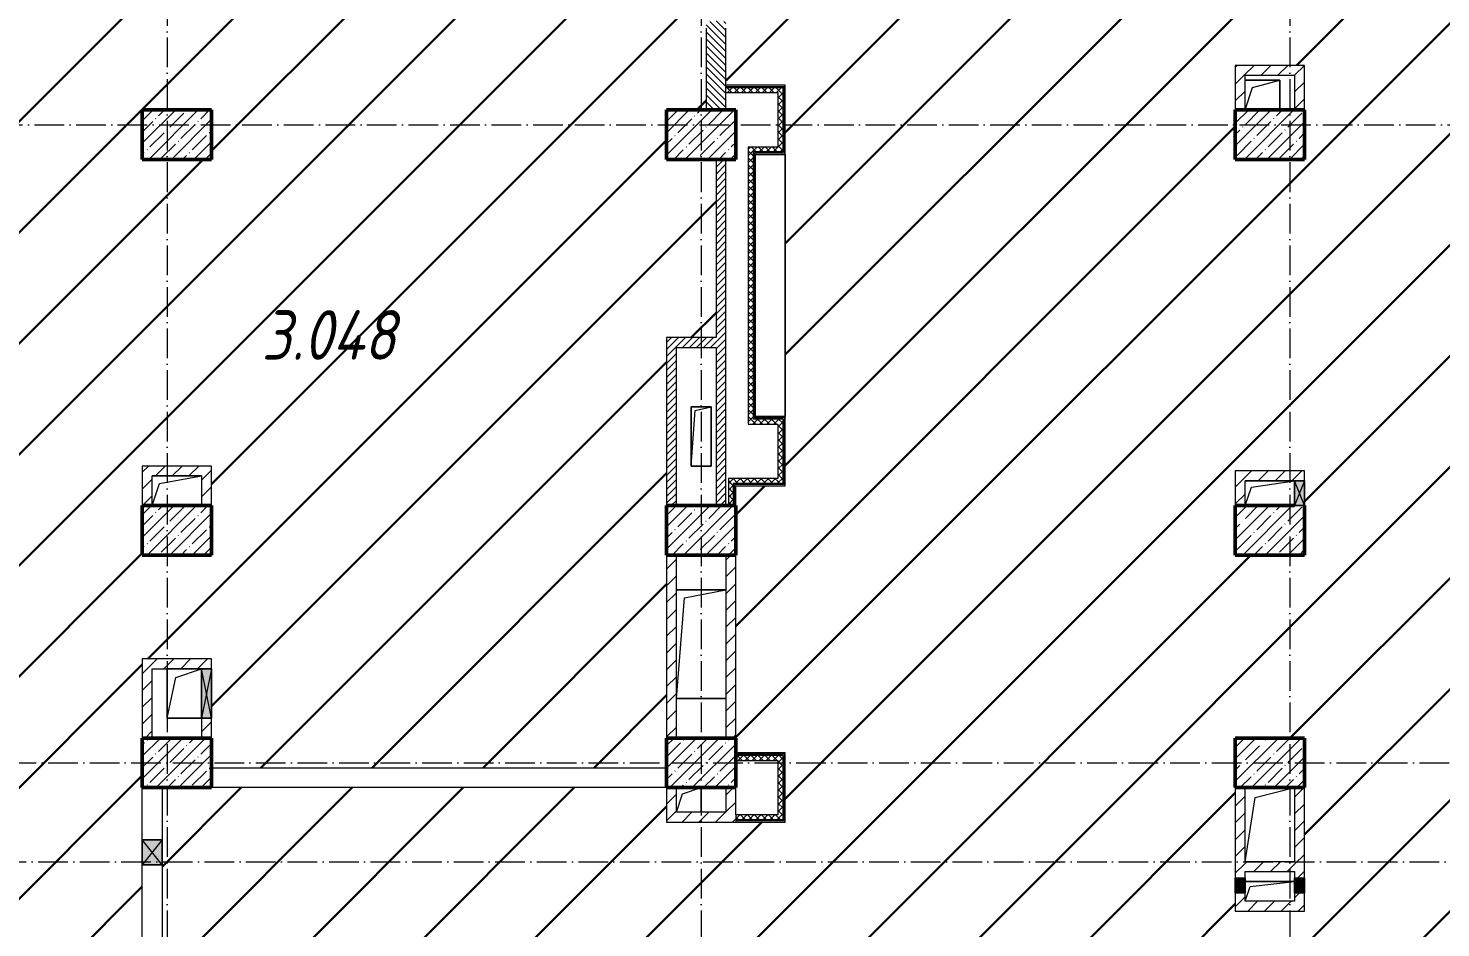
# Model space of a CAD drawing. Header units: millimetres. Extents: x -17017 to 628417, y -109036 to 199237.
# Drawn here: x 599857 to 614137, y -16602 to -7510 of the extents above; entities that cross this region are included whole.
import ezdxf

# ---------------------------------------------------------------- set-up
doc = ezdxf.new("R2010")
doc.units = ezdxf.units.MM
doc.linetypes.add('50_200_ШТРИХ_1Т_ш5_п1_п1_', pattern=[700, 500, -100, 0, -100])
for name, color, linetype, lineweight in [('A-DETL-GENF-OTLN', 7, 'Continuous', 9), ('A-FLOR-____-OTLN', 7, 'Continuous', 9), ('A-GENM-____-OTLN', 7, 'Continuous', 9), ('A-GLAZ-____-OTLN', 7, 'Continuous', 9), ('A-WALL-____-MCUT', 7, 'Continuous', 13), ('A-WALL-____-MCUT-1', 7, 'Continuous', 9), ('A-WALL-____-PATT-1', 7, 'Continuous', 9), ('A-WALL-FNSH-MCUT-1', 7, 'Continuous', 9), ('I-WALL-____-OTLN', 7, 'Continuous', 9), ('S-COLS-____-MCUT', 7, 'Continuous', 50), ('S-COLS-____-OTLN', 7, 'Continuous', 9), ('S-GRID-____-OTLN-1', 7, '50_200_ШТРИХ_1Т_ш5_п1_п1_', 9), ('Марки помещений', 7, 'Continuous', 9), ('стяжа', 7, 'Continuous', 30)]:
    doc.layers.add(name, color=color, linetype=linetype, lineweight=lineweight)
doc.layers.add('A-WALL-____-PATT-3', color=9, linetype='Continuous', lineweight=9, true_color=0x808080)
doc.styles.add('ISOCPEUR_I_2', font='isocpeui.ttf', dxfattribs={"width": 0.85, "height": 2.3})
pattern_1 = [(45, (523510.01, -90515.61), (-84.85281, 84.85281), [])]
pattern_2 = [(45, (523510.01, -90515.614), (-35.35534, 35.35534), [])]
pattern_3 = [(45, (523510.01, -90515.614), (-35.35534, 35.35534), []), (135, (523510.01, -90515.614), (-35.35534, -35.35534), [])]

# ---------------------------------------------------------------- blocks, each defined once
blk = doc.blocks.new('BSC_Колонна _Прямоугольная - 500х700-V134-АР1_План отверстий 3 этажа в осях 1-64_Ю-ЯЯ')
at = {"layer": 'S-COLS-____-OTLN'}
h = blk.add_hatch(dxfattribs=at)
h.set_pattern_fill('FP_139', color=256, style=0, pattern_type=2)
h.set_pattern_definition([(315, (-75581.04, 77850), (114.04925, 114.04925), []), (315, (-75581.04, 77735.95), (114.04925, 114.04925), [201.613, -40.323, 3.353, -36.97])])
h.paths.add_polyline_path([(-250, 350), (-250, -350), (250, -350), (250, 350)], flags=0)
at = {"layer": 'S-COLS-____-MCUT'}
for p, q in [((250, 350), (-250, 350)), ((-250, 350), (-250, -350)), ((250, -350), (250, 350)), ((-250, -350), (250, -350))]:
    blk.add_line(p, q, dxfattribs=at)
blk = doc.blocks.new('BSC_Колонна _Прямоугольная - 500х700-V135-АР1_План отверстий 3 этажа в осях 1-64_Ю-ЯЯ')
at = {"layer": 'S-COLS-____-OTLN'}
h = blk.add_hatch(dxfattribs=at)
h.set_pattern_fill('FP_140', color=256, style=0, pattern_type=2)
h.set_pattern_definition([(315, (-75581.04, 83150), (114.04925, 114.04925), []), (315, (-75581.04, 83035.95), (114.04925, 114.04925), [201.613, -40.323, 3.353, -36.97])])
h.paths.add_polyline_path([(-250, 350), (-250, -350), (250, -350), (250, 350)], flags=0)
at = {"layer": 'S-COLS-____-MCUT'}
for p, q in [((250, 350), (-250, 350)), ((-250, 350), (-250, -350)), ((250, -350), (250, 350)), ((-250, -350), (250, -350))]:
    blk.add_line(p, q, dxfattribs=at)
blk = doc.blocks.new('BSC_Колонна _Прямоугольная - 500х700-V136-АР1_План отверстий 3 этажа в осях 1-64_Ю-ЯЯ')
at = {"layer": 'S-COLS-____-OTLN'}
h = blk.add_hatch(dxfattribs=at)
h.set_pattern_fill('FP_141', color=256, style=0, pattern_type=2)
h.set_pattern_definition([(315, (-75581.04, 88900), (114.04925, 114.04925), []), (315, (-75581.04, 88785.95), (114.04925, 114.04925), [201.613, -40.323, 3.353, -36.97])])
h.paths.add_polyline_path([(-250, -350), (250, -350), (250, 350), (-250, 350)], flags=0)
at = {"layer": 'S-COLS-____-MCUT'}
for p, q in [((250, 350), (-250, 350)), ((-250, 350), (-250, -350)), ((250, -350), (250, 350)), ((-250, -350), (250, -350))]:
    blk.add_line(p, q, dxfattribs=at)
blk = doc.blocks.new('BSC_Колонна _Прямоугольная - 500х700-V137-АР1_План отверстий 3 этажа в осях 1-64_Ю-ЯЯ')
at = {"layer": 'S-COLS-____-OTLN'}
h = blk.add_hatch(dxfattribs=at)
h.set_pattern_fill('FP_142', color=256, style=0, pattern_type=2)
h.set_pattern_definition([(315, (-77931.04, 77850), (114.04925, 114.04925), []), (315, (-77931.04, 77735.95), (114.04925, 114.04925), [201.613, -40.323, 3.353, -36.97])])
h.paths.add_polyline_path([(-250, 350), (-250, -350), (250, -350), (250, 350)], flags=0)
at = {"layer": 'S-COLS-____-MCUT'}
for p, q in [((250, 350), (-250, 350)), ((-250, 350), (-250, -350)), ((250, -350), (250, 350)), ((-250, -350), (250, -350))]:
    blk.add_line(p, q, dxfattribs=at)
blk = doc.blocks.new('BSC_Колонна _Прямоугольная - 500х700-V138-АР1_План отверстий 3 этажа в осях 1-64_Ю-ЯЯ')
at = {"layer": 'S-COLS-____-OTLN'}
h = blk.add_hatch(dxfattribs=at)
h.set_pattern_fill('FP_143', color=256, style=0, pattern_type=2)
h.set_pattern_definition([(315, (-77931.04, 83150), (114.04925, 114.04925), []), (315, (-77931.04, 83035.95), (114.04925, 114.04925), [201.613, -40.323, 3.353, -36.97])])
h.paths.add_polyline_path([(-250, 350), (-250, -350), (250, -350), (250, 350)], flags=0)
at = {"layer": 'S-COLS-____-MCUT'}
for p, q in [((250, 350), (-250, 350)), ((-250, 350), (-250, -350)), ((250, -350), (250, 350)), ((-250, -350), (250, -350))]:
    blk.add_line(p, q, dxfattribs=at)
blk = doc.blocks.new('BSC_Колонна _Прямоугольная - 500х700-V139-АР1_План отверстий 3 этажа в осях 1-64_Ю-ЯЯ')
at = {"layer": 'S-COLS-____-OTLN'}
h = blk.add_hatch(dxfattribs=at)
h.set_pattern_fill('FP_144', color=256, style=0, pattern_type=2)
h.set_pattern_definition([(315, (-77931.04, 88900), (114.04925, 114.04925), []), (315, (-77931.04, 88785.95), (114.04925, 114.04925), [201.613, -40.323, 3.353, -36.97])])
h.paths.add_polyline_path([(-250, -250), (-250, -350), (250, -350), (250, 350), (-250, 350)], flags=0)
at = {"layer": 'S-COLS-____-MCUT'}
for p, q in [((250, 350), (-250, 350)), ((-250, 350), (-250, -350)), ((250, -250), (250, 350)), ((-250, -350), (250, -350))]:
    blk.add_line(p, q, dxfattribs=at)
blk = doc.blocks.new('BSC_Колонна _Прямоугольная - 500х700-V140-АР1_План отверстий 3 этажа в осях 1-64_Ю-ЯЯ')
at = {"layer": 'S-COLS-____-OTLN'}
h = blk.add_hatch(dxfattribs=at)
h.set_pattern_fill('FP_145', color=256, style=0, pattern_type=2)
h.set_pattern_definition([(315, (-81931.04, 77850), (114.04925, 114.04925), []), (315, (-81931.04, 77735.95), (114.04925, 114.04925), [201.613, -40.323, 3.353, -36.97])])
h.paths.add_polyline_path([(-250, 350), (-250, -350), (250, -350), (250, 350)], flags=0)
at = {"layer": 'S-COLS-____-MCUT'}
for p, q in [((250, 350), (-250, 350)), ((-250, 350), (-250, -350)), ((250, -350), (250, 350)), ((-250, -350), (250, -350))]:
    blk.add_line(p, q, dxfattribs=at)
blk = doc.blocks.new('BSC_Колонна _Прямоугольная - 500х700-V141-АР1_План отверстий 3 этажа в осях 1-64_Ю-ЯЯ')
at = {"layer": 'S-COLS-____-OTLN'}
h = blk.add_hatch(dxfattribs=at)
h.set_pattern_fill('FP_146', color=256, style=0, pattern_type=2)
h.set_pattern_definition([(315, (-81931.04, 83150), (114.04925, 114.04925), []), (315, (-81931.04, 83035.95), (114.04925, 114.04925), [201.613, -40.323, 3.353, -36.97])])
h.paths.add_polyline_path([(-250, 350), (-250, -350), (250, -350), (250, 350)], flags=0)
at = {"layer": 'S-COLS-____-MCUT'}
for p, q in [((250, 350), (-250, 350)), ((-250, 350), (-250, -350)), ((250, -350), (250, 350)), ((-250, -350), (250, -350))]:
    blk.add_line(p, q, dxfattribs=at)
blk = doc.blocks.new('BSC_Колонна _Прямоугольная - 500х700-V142-АР1_План отверстий 3 этажа в осях 1-64_Ю-ЯЯ')
at = {"layer": 'S-COLS-____-OTLN'}
h = blk.add_hatch(dxfattribs=at)
h.set_pattern_fill('FP_147', color=256, style=0, pattern_type=2)
h.set_pattern_definition([(315, (-81931.04, 88900), (114.04925, 114.04925), []), (315, (-81931.04, 88785.95), (114.04925, 114.04925), [201.613, -40.323, 3.353, -36.97])])
h.paths.add_polyline_path([(-250, -350), (250, -350), (250, 350), (-250, 350)], flags=0)
at = {"layer": 'S-COLS-____-MCUT'}
for p, q in [((250, 350), (-250, 350)), ((-250, 350), (-250, -350)), ((250, -350), (250, 350)), ((-250, -350), (250, -350))]:
    blk.add_line(p, q, dxfattribs=at)
blk = doc.blocks.new('AR_Отверстие прямоугольное _в плите_ - AR_Отверстие прямоугольное _в плите_-30459273-АР1_План отверстий 3 этажа в осях 1-64_Ю-ЯЯ')
at = {"layer": 'A-GENM-____-OTLN'}
for p, q in [((100, 300), (-100, 300)), ((-100, 300), (-100, -300)), ((-60, 260), (100, 300)), ((100, -300), (100, 300)), ((-100, -300), (-60, 260)), ((-100, -300), (100, -300))]:
    blk.add_line(p, q, dxfattribs=at)
blk = doc.blocks.new('AR_Отверстие прямоугольное _в плите_ - AR_Отверстие прямоугольное _в плите_-30552529-АР1_План отверстий 3 этажа в осях 1-64_Ю-ЯЯ')
at = {"layer": 'A-GENM-____-OTLN'}
for p, q in [((-150, 275), (250, 375)), ((-250, -375), (-150, 275))]:
    blk.add_line(p, q, dxfattribs=at)
blk = doc.blocks.new('AR_Отверстие прямоугольное _в плите_ - AR_Отверстие прямоугольное _в плите_-V189-АР1_План отверстий 3 этажа в осях 1-64_Ю-ЯЯ')
at = {"layer": 'A-GENM-____-OTLN'}
for p, q in [((175, 250), (-175, 250)), ((-175, 250), (-175, -250)), ((-175, -250), (-87, 163)), ((-87, 163), (175, 250)), ((-175, -250), (175, -250))]:
    blk.add_line(p, q, dxfattribs=at)
blk = doc.blocks.new('AR_Отверстие прямоугольное _в плите_ - AR_Отверстие прямоугольное _в плите_-V190-АР1_План отверстий 3 этажа в осях 1-64_Ю-ЯЯ')
at = {"layer": 'A-GENM-____-OTLN'}
for p, q in [((-125, -125), (-63, 63)), ((-63, 63), (125, 125)), ((125, -125), (125, 125))]:
    blk.add_line(p, q, dxfattribs=at)
blk = doc.blocks.new('AR_Отверстие прямоугольное _в плите_ - AR_Отверстие прямоугольное _в плите_-V191-АР1_План отверстий 3 этажа в осях 1-64_Ю-ЯЯ')
at = {"layer": 'A-GENM-____-OTLN'}
for p, q in [((250, 150), (-250, 150)), ((-175, 75), (250, 150)), ((-250, -150), (-175, 75))]:
    blk.add_line(p, q, dxfattribs=at)
blk = doc.blocks.new('AR_Отверстие прямоугольное _в плите_ - AR_Отверстие прямоугольное _в плите_-30552577-АР1_План отверстий 3 этажа в осях 1-64_Ю-ЯЯ')
at = {"layer": 'A-GENM-____-OTLN'}
for p, q in [((175, 150), (-175, 150)), ((-100, 75), (175, 150)), ((175, -150), (175, 150)), ((-175, -150), (-100, 75))]:
    blk.add_line(p, q, dxfattribs=at)
blk = doc.blocks.new('AR_Отверстие прямоугольное _в плите_ - AR_Отверстие прямоугольное _в плите_-V192-АР1_План отверстий 3 этажа в осях 1-64_Ю-ЯЯ')
at = {"layer": 'A-GENM-____-OTLN'}
for p, q in [((250, 100), (-250, 100)), ((-250, -100), (-200, 50)), ((-200, 50), (250, 100))]:
    blk.add_line(p, q, dxfattribs=at)
blk = doc.blocks.new('AR_Отверстие прямоугольное _в плите_ - AR_Отверстие прямоугольное _в плите_-V193-АР1_План отверстий 3 этажа в осях 1-64_Ю-ЯЯ')
at = {"layer": 'A-GENM-____-OTLN'}
for p, q in [((250, 125), (-250, 125)), ((-250, -125), (-188, 63)), ((-188, 63), (250, 125))]:
    blk.add_line(p, q, dxfattribs=at)
blk = doc.blocks.new('AR_Отверстие прямоугольное _в плите_ - AR_Отверстие прямоугольное _в плите_-30552711-АР1_План отверстий 3 этажа в осях 1-64_Ю-ЯЯ')
at = {"layer": 'A-GENM-____-OTLN'}
for p, q in [((250, 550), (-250, 550)), ((-250, -550), (-167, 467)), ((-167, 467), (250, 550)), ((-250, -550), (250, -550))]:
    blk.add_line(p, q, dxfattribs=at)
blk = doc.blocks.new('AR_Отверстие прямоугольное _в стене__БезПР - AR_Отверстие прямоугольное _в стене__БезПР-36392898-АР1_План отверстий 3 этажа в осях 1-64_Ю-ЯЯ')
at = {"layer": 'A-GLAZ-____-OTLN'}
blk.add_hatch(color=256, dxfattribs=at).paths.add_polyline_path([(125, 100), (-125, 100), (-125, -100), (125, -100)], flags=0)
at = {"layer": 'A-DETL-GENF-OTLN'}
for p, q in [((-125, -100), (-125, 100)), ((-125, 100), (125, 100)), ((125, 100), (-125, -100)), ((-125, 100), (125, -100)), ((125, 100), (-125, 100)), ((-125, 100), (-125, -100)), ((125, 100), (125, -100)), ((125, -100), (125, 100)), ((125, -100), (-125, -100)), ((-125, -100), (125, -100))]:
    blk.add_line(p, q, dxfattribs=at)
blk = doc.blocks.new('AR_Отверстие прямоугольное _в стене__БезПР - AR_Отверстие прямоугольное _в стене__БезПР-36428168-АР1_План отверстий 3 этажа в осях 1-64_Ю-ЯЯ')
at = {"layer": 'A-GLAZ-____-OTLN'}
blk.add_hatch(color=256, dxfattribs=at).paths.add_polyline_path([(75, -50), (75, 50), (-75, 50), (-75, -50)], flags=0)
at = {"layer": 'A-DETL-GENF-OTLN'}
for p, q in [((-75, -50), (-75, 50)), ((-75, 50), (75, 50)), ((75, 50), (-75, -50)), ((-75, 50), (75, -50)), ((75, 50), (-75, 50)), ((-75, 50), (-75, -50)), ((75, 50), (75, -50)), ((75, -50), (75, 50)), ((75, -50), (-75, -50)), ((-75, -50), (75, -50))]:
    blk.add_line(p, q, dxfattribs=at)
blk = doc.blocks.new('AR_Отверстие прямоугольное _в стене__БезПР - AR_Отверстие прямоугольное _в стене__БезПР-36899073-АР1_План отверстий 3 этажа в осях 1-64_Ю-ЯЯ')
at = {"layer": 'A-GLAZ-____-OTLN'}
blk.add_hatch(color=256, dxfattribs=at).paths.add_polyline_path([(250, -50), (250, 50), (-250, 50), (-250, -50)], flags=0)
at = {"layer": 'A-DETL-GENF-OTLN'}
for p, q in [((-250, -50), (-250, 50)), ((-250, 50), (250, 50)), ((250, 50), (-250, -50)), ((-250, 50), (250, -50)), ((250, 50), (-250, 50)), ((-250, 50), (-250, -50)), ((250, 50), (250, -50)), ((250, -50), (250, 50)), ((250, -50), (-250, -50)), ((-250, -50), (250, -50))]:
    blk.add_line(p, q, dxfattribs=at)
at = {"layer": 'A-GLAZ-____-OTLN'}
blk.add_line((250, 50), (-250, 50), dxfattribs=at)
blk = doc.blocks.new('AR_Отверстие прямоугольное _в стене__БезПР - AR_Отверстие прямоугольное _в стене__БезПР-36788609-АР1_План отверстий 3 этажа в осях 1-64_Ю-ЯЯ')
at = {"layer": 'A-GLAZ-____-OTLN'}
blk.add_hatch(color=256, dxfattribs=at).paths.add_polyline_path([(125, 50), (-125, 50), (-125, -50), (125, -50)], flags=0)
at = {"layer": 'A-DETL-GENF-OTLN'}
for p, q in [((-125, -50), (-125, 50)), ((-125, 50), (125, 50)), ((125, 50), (-125, -50)), ((-125, 50), (125, -50)), ((125, 50), (-125, 50)), ((-125, 50), (-125, -50)), ((125, 50), (125, -50)), ((125, -50), (125, 50)), ((125, -50), (-125, -50)), ((-125, -50), (125, -50))]:
    blk.add_line(p, q, dxfattribs=at)
blk = doc.blocks.new('3эт')
at = {"layer": 'S-GRID-____-OTLN-1', "color": 251, "ltscale": 0.6, "true_color": 0x636466}
for p, q in [((361520.7, 4029.4), (361520.7, -46882.4)), ((366920.7, 4029.4), (366920.7, -46882.4)), ((372870.7, 4029.4), (372870.7, -46882.4)), ((279101.9, -4832.4), (387845.1, -4832.4)), ((333012.7, -11282.4), (387845.1, -11282.4)), ((318208.2, -12282.4), (387845.1, -12282.4))]:
    blk.add_line(p, q, dxfattribs=at)

msp = doc.modelspace()

# ---------------------------------------------------------------- hatches: boundary and pattern name
at = {"layer": 'A-WALL-____-PATT-1'}
h = msp.add_hatch(dxfattribs=at)
h.set_pattern_fill('FP_9', color=256, style=0, pattern_type=2)
h.set_pattern_definition([(135, (523510.01, -90515.614), (-35.35534, -35.35534), [])])
h.paths.add_polyline_path([(606910, -8335), (606910, -7441), (606841, -7441), (606841, -7435), (606779, -7435), (606779, -7441), (606710, -7441), (606710, -8335)], flags=0)
h.paths.add_polyline_path([(606841, -5735), (606841, -5729), (606910, -5729), (606910, -5335), (606710, -5335), (606710, -5729), (606779, -5729), (606779, -5735)], flags=0)
h = msp.add_hatch(dxfattribs=at)
h.set_pattern_fill('FP_7', color=256, style=0, pattern_type=2)
h.set_pattern_definition(pattern_1)
h.paths.add_polyline_path([(612660, -7985), (612660, -7885), (612060, -7885), (612060, -7985), (612160, -7985)], flags=0)
h = msp.add_hatch(dxfattribs=at)
h.set_pattern_fill('FP_7', color=256, style=0, pattern_type=2)
h.set_pattern_definition(pattern_1)
h.paths.add_polyline_path([(612160, -8335), (612160, -7985), (612060, -7985), (612060, -8335)], flags=0)
h = msp.add_hatch(dxfattribs=at)
h.set_pattern_fill('FP_7', color=256, style=0, pattern_type=2)
h.set_pattern_definition(pattern_1)
h.paths.add_polyline_path([(612760, -8335), (612760, -7885), (612660, -7885), (612660, -8335)], flags=0)
h = msp.add_hatch(dxfattribs=at)
h.set_pattern_fill('FP_8', color=256, style=0, pattern_type=2)
h.set_pattern_definition(pattern_2)
h.paths.add_polyline_path([(606910, -12335), (606910, -8835), (606810, -8835), (606810, -12335)], flags=0)
h = msp.add_hatch(dxfattribs=at)
h.set_pattern_fill('FP_8', color=256, style=0, pattern_type=2)
h.set_pattern_definition(pattern_2)
h.paths.add_polyline_path([(606810, -10735), (606810, -10635), (606310, -10635), (606310, -10735), (606567, -10735)], flags=0)
h = msp.add_hatch(dxfattribs=at)
h.set_pattern_fill('FP_8', color=256, style=0, pattern_type=2)
h.set_pattern_definition(pattern_2)
h.paths.add_polyline_path([(606410, -12335), (606410, -10735), (606310, -10735), (606310, -12335)], flags=0)
h = msp.add_hatch(dxfattribs=at)
h.set_pattern_fill('FP_7', color=256, style=0, pattern_type=2)
h.set_pattern_definition(pattern_1)
h.paths.add_polyline_path([(601610, -12035), (601610, -11935), (601010, -11935), (601010, -12035), (601264, -12035)], flags=0)
h = msp.add_hatch(dxfattribs=at)
h.set_pattern_fill('FP_7', color=256, style=0, pattern_type=2)
h.set_pattern_definition(pattern_1)
h.paths.add_polyline_path([(601710, -12335), (601710, -12335), (601710, -11935), (601610, -11935), (601610, -12335)], flags=0)
h = msp.add_hatch(dxfattribs=at)
h.set_pattern_fill('FP_7', color=256, style=0, pattern_type=2)
h.set_pattern_definition(pattern_1)
h.paths.add_polyline_path([(612060, -12085), (612760, -12085), (612760, -11985), (612060, -11985)], flags=0)
h = msp.add_hatch(dxfattribs=at)
h.set_pattern_fill('FP_7', color=256, style=0, pattern_type=2)
h.set_pattern_definition(pattern_1)
h.paths.add_polyline_path([(601110, -12335), (601110, -12035), (601010, -12035), (601010, -12335)], flags=0)
h = msp.add_hatch(dxfattribs=at)
h.set_pattern_fill('FP_7', color=256, style=0, pattern_type=2)
h.set_pattern_definition(pattern_1)
h.paths.add_polyline_path([(612160, -12335), (612160, -12085), (612060, -12085), (612060, -12335)], flags=0)
h = msp.add_hatch(dxfattribs=at)
h.set_pattern_fill('FP_7', color=256, style=0, pattern_type=2)
h.set_pattern_definition(pattern_1)
h.paths.add_polyline_path([(606410, -14685), (606410, -12835), (606310, -12835), (606310, -14685)], flags=0)
h = msp.add_hatch(dxfattribs=at)
h.set_pattern_fill('FP_7', color=256, style=0, pattern_type=2)
h.set_pattern_definition(pattern_1)
h.paths.add_polyline_path([(607010, -14685), (607010, -12835), (606910, -12835), (606910, -14685)], flags=0)
h = msp.add_hatch(dxfattribs=at)
h.set_pattern_fill('FP_7', color=256, style=0, pattern_type=2)
h.set_pattern_definition(pattern_1)
h.paths.add_polyline_path([(601264, -13985), (601610, -13985), (601610, -13885), (601010, -13885), (601010, -13985), (601110, -13985)], flags=0)
h = msp.add_hatch(dxfattribs=at)
h.set_pattern_fill('FP_7', color=256, style=0, pattern_type=2)
h.set_pattern_definition(pattern_1)
h.paths.add_polyline_path([(601110, -14685), (601110, -13985), (601010, -13985), (601010, -14685)], flags=0)
h = msp.add_hatch(dxfattribs=at)
h.set_pattern_fill('FP_7', color=256, style=0, pattern_type=2)
h.set_pattern_definition(pattern_1)
h.paths.add_polyline_path([(601610, -14685), (601710, -14685), (601710, -14485), (601610, -14485)], flags=0)
h.paths.add_polyline_path([(601710, -13985), (601710, -13885), (601610, -13885), (601610, -13985)], flags=0)
h = msp.add_hatch(dxfattribs=at)
h.set_pattern_fill('FP_7', color=256, style=0, pattern_type=2)
h.set_pattern_definition(pattern_1)
h.paths.add_polyline_path([(606410, -15435), (606410, -15185), (606310, -15185), (606310, -15435)], flags=0)
h = msp.add_hatch(dxfattribs=at)
h.set_pattern_fill('FP_7', color=256, style=0, pattern_type=2)
h.set_pattern_definition(pattern_1)
h.paths.add_polyline_path([(607010, -15435), (607010, -15185), (606910, -15185), (606910, -15435)], flags=0)
h = msp.add_hatch(dxfattribs=at)
h.set_pattern_fill('FP_7', color=256, style=0, pattern_type=2)
h.set_pattern_definition(pattern_1)
h.paths.add_polyline_path([(612060, -16335), (612160, -16335), (612160, -16250), (612060, -16250)], flags=0)
h.paths.add_polyline_path([(612119, -16100), (612160, -16100), (612160, -15185), (612060, -15185), (612060, -16100)], flags=0)
h = msp.add_hatch(dxfattribs=at)
h.set_pattern_fill('FP_7', color=256, style=0, pattern_type=2)
h.set_pattern_definition(pattern_1)
h.paths.add_polyline_path([(612660, -16335), (612760, -16335), (612760, -16250), (612660, -16250)], flags=0)
h.paths.add_polyline_path([(612660, -16100), (612760, -16100), (612760, -15185), (612660, -15185), (612660, -16035)], flags=0)
h = msp.add_hatch(dxfattribs=at)
h.set_pattern_fill('FP_7', color=256, style=0, pattern_type=2)
h.set_pattern_definition(pattern_1)
h.paths.add_polyline_path([(606310, -15535), (607010, -15535), (607010, -15435), (606310, -15435)], flags=0)
h = msp.add_hatch(dxfattribs=at)
h.set_pattern_fill('FP_7', color=256, style=0, pattern_type=2)
h.set_pattern_definition(pattern_1)
h.paths.add_polyline_path([(612660, -16035), (612660, -15935), (612160, -15935), (612160, -16035)], flags=0)
h = msp.add_hatch(dxfattribs=at)
h.set_pattern_fill('FP_7', color=256, style=0, pattern_type=2)
h.set_pattern_definition(pattern_1)
h.paths.add_polyline_path([(612760, -16435), (612760, -16335), (612060, -16335), (612060, -16435)], flags=0)
at = {"layer": 'A-WALL-____-PATT-3'}
h = msp.add_hatch(dxfattribs=at)
h.set_pattern_fill('FP_10', color=256, style=0, pattern_type=2)
h.set_pattern_definition(pattern_3)
h.paths.add_polyline_path([(606910, -8160), (607435, -8160), (607435, -8110), (606910, -8110)], flags=0)
h = msp.add_hatch(dxfattribs=at)
h.set_pattern_fill('FP_10', color=256, style=0, pattern_type=2)
h.set_pattern_definition(pattern_3)
h.paths.add_polyline_path([(607435, -15460), (607485, -15460), (607485, -14860), (607435, -14860), (607435, -14910)], flags=0)
h.paths.add_polyline_path([(607435, -12110), (607485, -12110), (607485, -11460), (607435, -11460), (607435, -12060)], flags=0)
h.paths.add_polyline_path([(607435, -8760), (607485, -8760), (607485, -8110), (607435, -8110), (607435, -8710)], flags=0)
h = msp.add_hatch(dxfattribs=at)
h.set_pattern_fill('FP_10', color=256, style=0, pattern_type=2)
h.set_pattern_definition(pattern_3)
h.paths.add_polyline_path([(607185, -11510), (607185, -8710), (607135, -8710), (607135, -11510)], flags=0)
h = msp.add_hatch(dxfattribs=at)
h.set_pattern_fill('FP_10', color=256, style=0, pattern_type=2)
h.set_pattern_definition(pattern_3)
h.paths.add_polyline_path([(607198, -8760), (607435, -8760), (607435, -8710), (607185, -8710), (607185, -8760)], flags=0)
h = msp.add_hatch(dxfattribs=at)
h.set_pattern_fill('FP_10', color=256, style=0, pattern_type=2)
h.set_pattern_definition(pattern_3)
h.paths.add_polyline_path([(607210, -11510), (607435, -11510), (607435, -11460), (607185, -11460), (607185, -11510), (607198, -11510)], flags=0)
h = msp.add_hatch(dxfattribs=at)
h.set_pattern_fill('FP_10', color=256, style=0, pattern_type=2)
h.set_pattern_definition(pattern_3)
h.paths.add_polyline_path([(607435, -12110), (607435, -12060), (606935, -12060), (606935, -12110), (606985, -12110)], flags=0)
h = msp.add_hatch(dxfattribs=at)
h.set_pattern_fill('FP_10', color=256, style=0, pattern_type=2)
h.set_pattern_definition(pattern_3)
h.paths.add_polyline_path([(606935, -12335), (606985, -12335), (606985, -12110), (606935, -12110), (606935, -12304)], flags=0)
h = msp.add_hatch(dxfattribs=at)
h.set_pattern_fill('FP_10', color=256, style=0, pattern_type=2)
h.set_pattern_definition(pattern_3)
h.paths.add_polyline_path([(607435, -14910), (607435, -14860), (607010, -14860), (607010, -14910)], flags=0)
h = msp.add_hatch(dxfattribs=at)
h.set_pattern_fill('FP_10', color=256, style=0, pattern_type=2)
h.set_pattern_definition(pattern_3)
h.paths.add_polyline_path([(607485, -15510), (607485, -15460), (607010, -15460), (607010, -15510), (607451, -15510)], flags=0)
at = {"layer": 'стяжа'}
h = msp.add_hatch(dxfattribs=at)
h.set_pattern_fill('ANSI31', color=5, scale=250)
h.set_pattern_definition([(45, (239739.3, -3652.16), (-561.266, 561.266), [])])
h.paths.add_polyline_path([(614960, -17285), (616760, -17285), (616760, -16785), (617460, -16785), (617460, -11435), (616760, -11435), (616760, -10935), (617460, -10935), (617460, -9685), (615960, -9685), (615760, -9685), (615760, -9585), (615760, -8285), (615760, -8085), (615760, -7360), (615754, -7360), (615754, -7285), (615754, -7279), (615754, -7210), (615760, -5685), (615754, -5685), (615754, -5610), (615760, -5085), (615335, -5085), (615335, -5091), (615260, -5091), (615260, -5085), (612760, -5085), (612760, -5335), (612260, -5335), (612260, -5085), (610460, -5085), (610460, -5091), (610385, -5091), (610010, -5088), (610010, -5185), (609810, -5185), (609810, -5085), (609410, -5085), (609410, -5091), (609335, -5091), (607535, -5085), (607535, -5091), (607460, -5091), (607110, -5087), (607110, -5185), (606910, -5185), (606910, -5335), (606910, -5660), (606916, -5660), (606916, -5735), (606910, -7360), (606916, -7360), (606916, -7429), (606916, -7435), (606916, -7510), (606912, -8085), (607510, -8085), (607510, -8785), (607510, -11435), (607510, -12135), (607010, -12135), (607010, -12335), (607010, -12835), (607010, -14685), (607010, -14835), (607510, -14835), (607510, -15535), (606310, -15535), (606310, -15185), (601710, -15185), (601210, -15185), (601210, -15715), (601210, -15965), (601210, -18085), (601760, -18085), (601960, -18085), (602460, -18085), (602460, -18235), (602460, -19235), (602460, -19485), (601960, -19485), (601960, -20635), (601960, -22535), (602460, -22535), (602460, -23935), (601710, -23935), (601010, -23935), (601010, -23435), (601010, -23335), (601010, -23135), (601010, -20635), (601010, -20135), (601010, -18185), (601010, -18085), (601010, -15965), (601010, -15715), (601010, -15185), (601010, -14685), (601010, -13885), (601710, -13885), (601710, -13985), (601710, -14485), (601710, -14685), (601710, -14985), (606310, -14985), (606310, -14685), (606310, -12835), (606310, -12335), (606310, -10635), (606810, -10635), (606810, -8835), (606310, -8835), (606310, -8335), (606710, -8335), (606710, -7510), (606704, -7510), (606704, -7435), (606704, -7429), (606704, -7360), (606710, -5735), (606704, -5735), (606704, -5660), (606710, -5335), (606410, -5335), (606410, -5085), (604610, -5085), (604610, -5091), (604535, -5091), (603635, -5085), (603635, -5091), (603560, -5091), (603560, -5085), (601760, -5085), (601760, -5091), (601710, -5091), (601710, -5185), (601510, -5185), (601510, -5335), (601010, -5335), (601010, -5185), (600810, -5185), (600810, -5085), (600635, -5085), (600635, -5091), (600560, -5091), (600560, -5085), (598760, -5085), (598760, -5335), (598460, -5335), (598460, -6685), (599260, -6685), (599260, -8235), (598960, -8235), (598960, -9705), (598960, -9905), (598960, -10135), (598960, -10735), (598960, -10935), (598960, -11535), (598960, -11585), (598960, -11685), (598460, -11685), (598460, -14685), (598760, -14685), (599210, -14685), (599210, -16585), (598460, -16585), (598460, -20135), (598760, -20135), (598760, -20635), (598460, -20635), (598460, -22835), (598760, -22835), (598760, -23335), (598520, -23335), (598520, -23875), (598520, -23935), (598216, -23935), (598210, -26095), (598260, -26095), (598260, -26035), (598520, -26035), (598520, -27135), (599760, -27135), (599760, -26335), (601860, -26335), (601910, -26335), (603960, -26335), (604010, -26335), (605735, -26335), (606985, -26335), (607035, -26335), (609280, -26335), (609280, -27135), (609280, -27335), (609280, -29885), (609280, -29935), (609280, -32535), (609280, -32585), (609280, -35135), (609360, -35135), (609360, -35135), (611659, -35135), (612259, -35135), (612259, -35335), (612260, -35335), (612760, -35335), (612760, -35135), (616760, -35135), (616760, -34835), (617460, -34835), (617460, -29385), (616760, -29385), (616760, -28885), (617460, -28885), (617460, -26385), (616760, -26385), (616760, -25885), (614960, -25885)])
h.paths.add_polyline_path([(607010, -23435), (607010, -23935), (606310, -23935), (606310, -23435)], flags=16)
h.paths.add_polyline_path([(607110, -20635), (607010, -20635), (606310, -20635), (605410, -20635), (605410, -19335), (607110, -19335)], flags=16)
h.paths.add_polyline_path([(607010, -20135), (606310, -20135), (606310, -20535), (605510, -20535), (605510, -19435), (607010, -19435)], flags=0)
h.paths.add_polyline_path([(605610, -20135), (605610, -19485), (607010, -19485), (605718, -19593)], flags=0)
h.paths.add_polyline_path([(611160, -20635), (611160, -19335), (612860, -19335), (612860, -20635), (612760, -20635), (612060, -20635)], flags=16)
h.paths.add_polyline_path([(611960, -22935), (612760, -22935), (612760, -23435), (612760, -23935), (612060, -23935), (611960, -23935)], flags=16)
h.paths.add_polyline_path([(611260, -20535), (612060, -20535), (612060, -20135), (611260, -20135)], flags=0)
h.paths.add_polyline_path([(612060, -23035), (612660, -23035), (612660, -23435), (612060, -23435)], flags=0)
h.paths.add_polyline_path([(612760, -19435), (612760, -19435), (611260, -19435), (611260, -19435)], flags=0)
h.paths.add_polyline_path([(612060, -27135), (612760, -27135), (612760, -27635), (612060, -27635)], flags=16)
h.paths.add_polyline_path([(612060, -16435), (612060, -16250), (612060, -16100), (612060, -15185), (612060, -14685), (612760, -14685), (612760, -15185), (612760, -16100), (612760, -16250), (612760, -16435)], flags=16)
h.paths.add_polyline_path([(612160, -16335), (612160, -16250), (612060, -16250), (612060, -16100), (612160, -16100), (612160, -16035), (612660, -16035), (612660, -16100), (612760, -16100), (612760, -16250), (612660, -16250), (612660, -16335)], flags=0)
h.paths.add_polyline_path([(612660, -16135), (612160, -16135), (612160, -16250), (612060, -16250), (612110, -16175), (612060, -16100), (612160, -16100), (612160, -16135), (612660, -16135), (612660, -16100), (612760, -16100), (612710, -16175), (612760, -16250), (612660, -16250)], flags=0)
h.paths.add_polyline_path([(612260, -15285), (612160, -15935), (612160, -15935), (612660, -15935), (612660, -15185)], flags=0)
h.paths.add_polyline_path([(612060, -30635), (612760, -30635), (612760, -31135), (612060, -31135)], flags=16)
h.paths.add_polyline_path([(612060, -12835), (612060, -12335), (612060, -11985), (612760, -11985), (612760, -12085), (612760, -12335), (612760, -12835)], flags=16)
h.paths.add_polyline_path([(612160, -12335), (612160, -12085), (612660, -12085), (612760, -12085), (612760, -12335), (612660, -12335)], flags=0)
h.paths.add_polyline_path([(612660, -12085), (612760, -12085), (612710, -12210), (612760, -12335), (612660, -12335)], flags=0)
h.paths.add_polyline_path([(601710, -12835), (601010, -12835), (601010, -12335), (601010, -11935), (601710, -11935), (601710, -12335)], flags=16)
h.paths.add_polyline_path([(601110, -12335), (601110, -12035), (601612, -12035), (601610, -12035), (601610, -12335)], flags=0)
h.paths.add_polyline_path([(612060, -8835), (612060, -8335), (612060, -7885), (612760, -7885), (612760, -8335), (612760, -8835)], flags=16)
h.paths.add_polyline_path([(612160, -8335), (612160, -7985), (612660, -7985), (612660, -8335)], flags=0)
h.paths.add_polyline_path([(601710, -8835), (601010, -8835), (601010, -8335), (601710, -8335)], flags=16)

# ---------------------------------------------------------------- linework, layer by layer
at = {"layer": 'A-FLOR-____-OTLN'}
for p, q in [((612160, -8035), (612510, -8035)), ((612510, -8035), (612510, -8335)), ((607509, -11435), (607509, -8785)), ((606560, -11335), (606760, -11335)), ((606560, -11935), (606560, -11335)), ((606760, -11335), (606760, -11935)), ((606760, -11935), (606560, -11935)), ((601110, -12035), (601610, -12035)), ((612160, -12085), (612660, -12085)), ((606410, -13185), (606910, -13185)), ((601260, -13985), (601610, -13985)), ((601260, -14485), (601260, -13985)), ((606910, -14285), (606410, -14285)), ((601610, -14485), (601260, -14485)), ((606660, -15185), (606660, -15435)), ((612160, -16135), (612660, -16135))]:
    msp.add_line(p, q, dxfattribs=at)
at = {"layer": 'A-WALL-____-MCUT'}
for p, q in [((606710, -7510), (606710, -8335)), ((606910, -8335), (606910, -7510)), ((606910, -8110), (607485, -8110)), ((607485, -8110), (607485, -8760)), ((606910, -8160), (607435, -8160)), ((607435, -8160), (607435, -8710)), ((607135, -8710), (607135, -11510)), ((607435, -8710), (607135, -8710)), ((607185, -8760), (607185, -11460)), ((607485, -8760), (607185, -8760)), ((607135, -11510), (607435, -11510)), ((607485, -11460), (607185, -11460)), ((607435, -11510), (607435, -12060)), ((607485, -11460), (607485, -12110)), ((607435, -12060), (606935, -12060)), ((606935, -12060), (606935, -12335)), ((607485, -12110), (606985, -12110)), ((606985, -12110), (606985, -12335)), ((607485, -14860), (607010, -14860)), ((607010, -14910), (607435, -14910)), ((607435, -14910), (607435, -15460)), ((607485, -14860), (607485, -15510)), ((607435, -15460), (607010, -15460)), ((607010, -15460), (607010, -15510)), ((607485, -15510), (607010, -15510))]:
    msp.add_line(p, q, dxfattribs=at)
at = {"layer": 'A-WALL-____-MCUT-1'}
for p, q in [((606910, -8097), (607498, -8097)), ((607498, -8097), (607498, -8772)), ((607198, -8772), (607198, -11447)), ((607498, -8772), (607198, -8772)), ((607498, -11447), (607198, -11447)), ((607498, -11447), (607498, -12122)), ((607498, -12122), (606998, -12122)), ((606998, -12122), (606998, -12335)), ((607498, -14847), (607010, -14847)), ((607498, -14847), (607498, -15522)), ((607498, -15522), (607010, -15522))]:
    msp.add_line(p, q, dxfattribs=at)
at = {"layer": 'A-WALL-FNSH-MCUT-1'}
for p, q in [((612760, -7885), (612060, -7885)), ((612060, -7885), (612060, -8335)), ((612160, -7985), (612660, -7985)), ((612160, -8335), (612160, -7985)), ((612660, -7985), (612660, -8335)), ((612760, -8335), (612760, -7885)), ((607510, -8085), (606910, -8085)), ((607510, -8785), (607510, -8085)), ((606810, -8835), (606810, -10635)), ((606910, -12335), (606910, -8835)), ((607210, -11435), (607210, -8785)), ((607210, -8785), (607510, -8785)), ((606810, -10635), (606310, -10635)), ((606310, -10635), (606310, -12335)), ((606410, -10735), (606810, -10735)), ((606410, -12335), (606410, -10735)), ((606810, -10735), (606810, -12335)), ((607510, -11435), (607210, -11435)), ((607510, -12135), (607510, -11435)), ((601710, -11935), (601010, -11935)), ((601010, -11935), (601010, -12335)), ((601710, -12335), (601710, -11935)), ((612760, -11985), (612060, -11985)), ((612060, -11985), (612060, -12335)), ((612760, -12085), (612760, -11985)), ((601110, -12035), (601610, -12035)), ((601110, -12335), (601110, -12035)), ((601610, -12035), (601610, -12335)), ((607010, -12135), (607510, -12135)), ((607010, -12335), (607010, -12135)), ((612160, -12085), (612660, -12085)), ((612160, -12335), (612160, -12085)), ((606310, -12835), (606310, -14685)), ((606410, -14685), (606410, -12835)), ((606910, -12835), (606910, -14685)), ((607010, -14685), (607010, -12835)), ((601710, -13885), (601010, -13885)), ((601010, -13885), (601010, -14685)), ((601110, -13985), (601610, -13985)), ((601110, -14685), (601110, -13985)), ((601710, -13985), (601710, -13885)), ((601610, -14485), (601610, -14685)), ((601710, -14685), (601710, -14485)), ((607510, -14835), (607010, -14835)), ((607510, -15535), (607510, -14835)), ((606310, -15185), (606310, -15535)), ((606410, -15435), (606410, -15185)), ((606910, -15185), (606910, -15435)), ((607010, -15460), (607010, -15185)), ((612060, -15185), (612060, -16100)), ((612160, -15935), (612160, -15185)), ((612660, -15185), (612660, -15935)), ((612760, -16100), (612760, -15185)), ((606310, -15535), (607510, -15535)), ((606910, -15435), (606410, -15435)), ((607010, -15510), (607010, -15535)), ((612660, -15935), (612160, -15935)), ((612160, -16100), (612160, -16035)), ((612160, -16035), (612660, -16035)), ((612660, -16035), (612660, -16100)), ((612060, -16250), (612060, -16435)), ((612160, -16335), (612160, -16250)), ((612660, -16250), (612660, -16335)), ((612760, -16435), (612760, -16250)), ((612660, -16335), (612160, -16335)), ((612060, -16435), (612760, -16435))]:
    msp.add_line(p, q, dxfattribs=at)
at = {"layer": 'I-WALL-____-OTLN'}
for p, q in [((607510, -8785), (607510, -11435)), ((601710, -14985), (606310, -14985)), ((601010, -15715), (601010, -15185)), ((601210, -15185), (601210, -15715)), ((606310, -15185), (601710, -15185)), ((601010, -18085), (601010, -15965)), ((601210, -15965), (601210, -18085))]:
    msp.add_line(p, q, dxfattribs=at)

# ---------------------------------------------------------------- block references
at = {"layer": 'A-GENM-____-OTLN'}
for name, p in [('AR_Отверстие прямоугольное _в плите_ - AR_Отверстие прямоугольное _в плите_-30552577-АР1_План отверстий 3 этажа в осях 1-64_Ю-ЯЯ', (612335, -8185)), ('AR_Отверстие прямоугольное _в плите_ - AR_Отверстие прямоугольное _в плите_-30459273-АР1_План отверстий 3 этажа в осях 1-64_Ю-ЯЯ', (606660, -11635)), ('AR_Отверстие прямоугольное _в плите_ - AR_Отверстие прямоугольное _в плите_-V191-АР1_План отверстий 3 этажа в осях 1-64_Ю-ЯЯ', (601360, -12185)), ('AR_Отверстие прямоугольное _в плите_ - AR_Отверстие прямоугольное _в плите_-V193-АР1_План отверстий 3 этажа в осях 1-64_Ю-ЯЯ', (612410, -12210)), ('AR_Отверстие прямоугольное _в плите_ - AR_Отверстие прямоугольное _в плите_-30552711-АР1_План отверстий 3 этажа в осях 1-64_Ю-ЯЯ', (606660, -13735)), ('AR_Отверстие прямоугольное _в плите_ - AR_Отверстие прямоугольное _в плите_-V189-АР1_План отверстий 3 этажа в осях 1-64_Ю-ЯЯ', (601435, -14235)), ('AR_Отверстие прямоугольное _в плите_ - AR_Отверстие прямоугольное _в плите_-V190-АР1_План отверстий 3 этажа в осях 1-64_Ю-ЯЯ', (606535, -15310)), ('AR_Отверстие прямоугольное _в плите_ - AR_Отверстие прямоугольное _в плите_-30552529-АР1_План отверстий 3 этажа в осях 1-64_Ю-ЯЯ', (612410, -15560)), ('AR_Отверстие прямоугольное _в плите_ - AR_Отверстие прямоугольное _в плите_-V192-АР1_План отверстий 3 этажа в осях 1-64_Ю-ЯЯ', (612410, -16235))]:
    msp.add_blockref(name, p, dxfattribs=at)
at = {"layer": 'A-GLAZ-____-OTLN'}
for name, p, rotation in [('AR_Отверстие прямоугольное _в стене__БезПР - AR_Отверстие прямоугольное _в стене__БезПР-36788609-АР1_План отверстий 3 этажа в осях 1-64_Ю-ЯЯ', (612710, -12210), 270), ('AR_Отверстие прямоугольное _в стене__БезПР - AR_Отверстие прямоугольное _в стене__БезПР-36899073-АР1_План отверстий 3 этажа в осях 1-64_Ю-ЯЯ', (601660, -14235), 270), ('AR_Отверстие прямоугольное _в стене__БезПР - AR_Отверстие прямоугольное _в стене__БезПР-36392898-АР1_План отверстий 3 этажа в осях 1-64_Ю-ЯЯ', (601110, -15840), 269.9999999999996), ('AR_Отверстие прямоугольное _в стене__БезПР - AR_Отверстие прямоугольное _в стене__БезПР-36428168-АР1_План отверстий 3 этажа в осях 1-64_Ю-ЯЯ', (612110, -16175), 270), ('AR_Отверстие прямоугольное _в стене__БезПР - AR_Отверстие прямоугольное _в стене__БезПР-36428168-АР1_План отверстий 3 этажа в осях 1-64_Ю-ЯЯ', (612710, -16175), 270)]:
    msp.add_blockref(name, p, dxfattribs=dict(at, rotation=rotation))
at = {"layer": 'S-COLS-____-OTLN', "rotation": 89.9999999999999}
for name, p in [('BSC_Колонна _Прямоугольная - 500х700-V140-АР1_План отверстий 3 этажа в осях 1-64_Ю-ЯЯ', (601360, -8585)), ('BSC_Колонна _Прямоугольная - 500х700-V141-АР1_План отверстий 3 этажа в осях 1-64_Ю-ЯЯ', (606660, -8585)), ('BSC_Колонна _Прямоугольная - 500х700-V142-АР1_План отверстий 3 этажа в осях 1-64_Ю-ЯЯ', (612410, -8585)), ('BSC_Колонна _Прямоугольная - 500х700-V137-АР1_План отверстий 3 этажа в осях 1-64_Ю-ЯЯ', (601360, -12585)), ('BSC_Колонна _Прямоугольная - 500х700-V138-АР1_План отверстий 3 этажа в осях 1-64_Ю-ЯЯ', (606660, -12585)), ('BSC_Колонна _Прямоугольная - 500х700-V139-АР1_План отверстий 3 этажа в осях 1-64_Ю-ЯЯ', (612410, -12585)), ('BSC_Колонна _Прямоугольная - 500х700-V134-АР1_План отверстий 3 этажа в осях 1-64_Ю-ЯЯ', (601360, -14935)), ('BSC_Колонна _Прямоугольная - 500х700-V135-АР1_План отверстий 3 этажа в осях 1-64_Ю-ЯЯ', (606660, -14935)), ('BSC_Колонна _Прямоугольная - 500х700-V136-АР1_План отверстий 3 этажа в осях 1-64_Ю-ЯЯ', (612410, -14935))]:
    msp.add_blockref(name, p, dxfattribs=at)
at = {"layer": 'стяжа'}
msp.add_blockref('3эт', (239739, -3652), dxfattribs=at)

# ---------------------------------------------------------------- texts
at = {"layer": 'Марки помещений', "insert": (602216, -10360), "char_height": 500, "width": 817.72, "attachment_point": 1, "style": 'ISOCPEUR_I_2'}
msp.add_mtext('3.048', dxfattribs=at)

doc.saveas('drawing.dxf')
